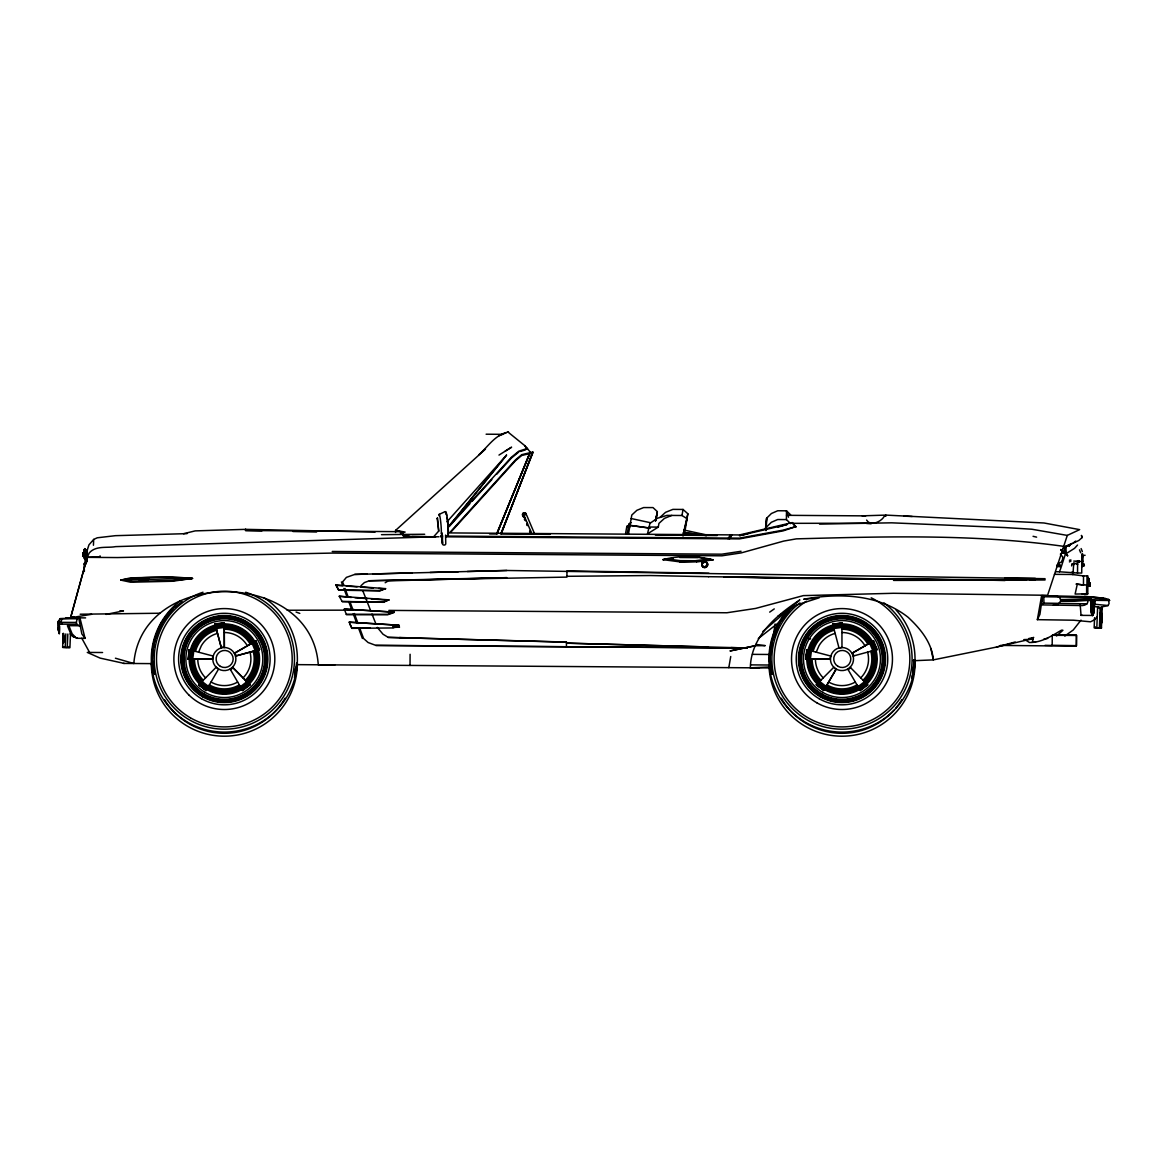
<?xml version="1.0" encoding="UTF-8"?>
<svg xmlns="http://www.w3.org/2000/svg" width="1168" height="1168" viewBox="0 0 1168 1168"><rect width="100%" height="100%" fill="white"/><g stroke="black" fill="none" stroke-linecap="round" stroke-linejoin="round"><path stroke-width="1.5" d="M58.4 628.691L58.4 626.121M58.575 623.084L58.561 625.654M1088.649 580.379C1088.97 589.358 1089.087 574.919 1089.058 581.284M1101.818 617.492L1101.701 618.909L1101.541 613.346L1101.395 623.201M1088.737 581.854L1088.693 578.35L1088.78 579.562M1101.147 622.544L1101.132 623.624M58.546 625.464L58.546 620.982L60.181 618.66L79.92 617.843L85.06 638.356L76.752 638.297M139.401 580.116L140.335 580.014M141.343 580.102L141.007 578.642M142.014 580.116A4.19 4.03 0.3 0 1 142.467 580.146L142.321 578.802M142.934 579.386L143.153 578.656L143.241 579.678M142.934 579.693L142.934 579.313M143.518 578.656L144.175 579.664M145.124 578.598L144.642 579.313M145.372 579.722L145.416 578.598M146.759 579.094L146.774 579.576M147.591 578.802L146.701 579.883M147.854 578.773L148.453 579.781M148.803 578.846L148.278 578.569M1100.577 619.566L1100.694 623.508L1101.132 620.588M62.941 640.4L63.13 639.173L62.868 642.969L63.13 636.37M63.641 639.305L63.101 641.159M62.853 643.042L63.276 639.115L63.16 641.217M63.51 633.655L63.32 636.56M84.315 552.522L84.417 551.34L85.6 551.296L85.556 558.64L84.373 558.625C83.673 540.945 86.301 553.793 83.191 553.165L82.913 554.785L83.892 554.931M1089.788 583.066L1089.759 584.73L1088.78 584.745L1088.751 583.007L1089.788 583.066L1089.773 586.263L1088.78 586.278L1088.591 579.051L1088.766 583.518L1088.985 579.051L1089.072 580.189M79.307 625.741L76.796 624.252L76.358 622.442L77.146 618.777L78.723 618.076L81.833 633.874L85.06 638.356M84.373 558.625L84.826 549.31L83.746 553.136L84.709 548.58L84.826 549.559M85.337 563.487L85.454 553.063L86.782 552.946M85.381 564.348L85.585 551.413M86.636 562.115L86.724 553.705L85.41 553.705L85.6 551.194M86.928 561.574L86.987 554.128M344.326 609.097L393.966 612.134L344.326 609.097L346.341 614.485L387.615 614.762L393.966 612.587M346.341 614.485L387.615 614.31L393.966 612.134M349.174 622.194L398.814 625.23L349.174 622.194L351.918 628.34L392.915 627.946L398.814 625.683M351.918 628.34L349.904 624.092M359.656 628.399L370.168 627.8M395.558 532.462L395.572 530.403L485.508 449.081M410.026 665.439L410.099 654.284M442.482 536.813L440.964 536.798L441.387 535.44M442.438 543.806L442.497 535.455L441.723 535.455M489.582 533.937L496.867 533.995L530.184 452.016L527.264 448.468L518.811 451.184L511.409 457.243L447.753 527.352M550.084 534.36L501.057 534.024L532.827 452.031L521.716 454.673L515.57 459.798L449.476 532.915L739.475 534.944L792.24 522.592L795.817 526.622L783.086 530.885L739.461 538.886L446.103 536.827M527.264 448.468L527.264 449.271L524.739 445.607L507.686 431.81M496.867 533.995L530.184 452.016M532.827 452.031L501.057 534.024M566.436 646.736L566.465 642.05L388.229 637.392L383.016 634.224L377.264 627.362M679.688 561.837L696.654 561.531L679.688 561.837L662.884 559.633C679.134 555.457 696.814 555.764 713.122 559.866L696.654 561.954M701.983 565.575C700.42 558.056 711.881 562.888 706.114 567.21C701.53 569.604 700.377 561.122 705.472 562.377L705.472 561.516M702.26 566.217L701.997 563.356M702.275 563.575L702.289 562.713M702.713 566.757L702.275 565.356M702.727 563.034L702.742 562.173M703.297 567.181L702.713 565.911M703.326 562.626L703.326 561.764M703.968 567.458L703.297 566.334M704.012 562.363L704.012 561.501M704.698 567.546L707.56 564.071M704.742 562.275L704.742 561.414M705.428 567.473L705.443 566.611M706.114 567.21L706.129 566.349M706.158 561.779L707.458 564.246M706.713 566.787L706.713 565.94M706.728 563.064L706.742 562.202M707.166 566.246L707.166 565.385M707.18 563.618L707.18 562.757M707.443 565.619L707.458 563.385M765.989 530.564L766.646 518.198L771.406 513.511L777.742 510.752L786.487 510.81L790.619 514.825M790.561 523.614L786.429 519.585L786.487 510.81L788.531 517.205M795.817 527.352L792.24 522.592M1000.363 645.422L1076.341 646.138L1076.414 635.027L1052.908 634.866M1052.251 635.29L1076.56 635.465L1076.487 645.641L1052.178 645.291M1052.193 644.794L1052.251 635.976M1081.86 553.939L1081.729 573.05L1077.538 573.021L1077.597 563.794L1077.597 564.567L1073.728 562.772M1077.29 562.801L1079.699 561.341L1073.742 561.078M1078.341 560.625L1077.582 562.801L1080.006 561.633L1079.451 560.874M1082.59 565.575L1082.678 553.939M1076.151 584.102L1083.466 585.022L1083.524 575.912L1072.239 574.481M1084.386 565.268L1081.772 566.86M1082.225 594.118L1086.605 593.811L1086.663 584.876L1087.831 584.876L1082.298 585.007M1086.955 584.876L1087.014 575.941M1083.466 585.022L1077.319 584.102L1075.115 594.059L1087.773 593.826L1087.904 575.941L1082.648 575.897M1100.928 617.025L1100.869 619.843M58.546 626.997L58.415 624.778M84.184 550.405L83.921 552.479L87.293 549.982L88.958 544.843L93.688 539.426L97.251 537.791L115.471 535.674L187.07 533.63M1075.991 561.604L1079.699 561.341M1100.928 619.259C1101.015 613.974 1100.533 630.735 1100.825 619.58M1101.395 618.821C1100.928 610.455 1100.855 629.975 1100.898 619.974M58.429 623.493L58.531 628.282M59.407 628.282L59.393 620.704L59.334 622.398M1100.971 618.033L1100.986 617.098M1101.979 614.499L1101.964 613.434L1101.701 621.142M58.444 623.96L58.517 621.551L58.546 622.559M58.517 629.391L58.531 627.639M59.524 626.486L59.32 633.012L59.48 628.676M63.612 640.896L63.656 637.932M1099.789 618.354L1099.833 617.478M1101.614 616.032L1101.395 622.15L1101.263 620.018M1101.439 615.492L1101.643 622.164L1101.891 615.259M1100.738 619.332L1101.03 613.317L1101.891 616.164M63.145 642.75L63.028 641.962M1091.175 600.483L1090.839 600.483A15.067 1.81 -89.6 0 0 1092.299 615.507A15.067 1.81 -89.6 0 0 1094.372 604.411L1094.591 600.498L1060.632 599.651L1059.23 596.921L1056.31 596.089L1041.622 595.651L1037.359 619.668L1073.494 620.208L1090.562 621.799L1094.679 619.712L1097.394 616.646M1101.088 615.332L1100.957 617.536M58.458 623.026L58.488 620.982L58.575 622.325L76.358 622.442M58.517 628.574L58.458 631.07L58.415 627.216M1094.358 604.411L1094.591 600.498L1094.504 604.411A15.228 1.913 -89.6 0 1 1092.095 614.879L1091.613 613.375L1092.08 614.894A15.228 1.825 -89.6 0 0 1094.358 604.411M1100.723 618.587C1100.65 629.114 1101.541 607.053 1100.971 615.916M1100.957 619.186L1101.03 618.149M63.087 637.699L62.984 639.407M1100.592 621.726L1100.723 620.033M1101.19 620.953L1101.643 622.164M1101.439 620.953L1101.497 621.566M1101.701 614.368L1101.658 617.288M63.087 642.035L63.174 640.254L62.999 641.203M1100.884 615.638L1100.154 612.835L1100.928 613.142L1100.621 618.31M1101.074 615.843L1101.117 613.404M1100.679 620.5L1100.855 621.42M1101.468 617.215L1101.468 616.091M58.502 629.318L58.458 630.048L58.415 629.041M1100.84 621.741L1100.898 618.222M1100.971 620.047L1101.205 618.033L1101.161 618.806M1100.417 628.063L1101.176 607.725L1097.599 607.594L1096.825 627.931L1098.854 628.004M1100.767 612.996L1100.066 623.084M1101.439 628.107L1102.198 607.769L1100.168 607.696L1099.409 628.019L1101.439 628.107L1094.153 627.829L1094.577 617.668M63.291 641.247L63.335 640.312M885.767 516.008L885.811 515.103L1044.017 522.987L1079.641 529.63L1067.289 535.411L1031.811 529.221L1004.509 527.542L891.637 522.826L819.542 524.082M1094.299 601.199L1094.226 604.148A73.642 67.583 -15.8 0 0 1094.124 605.623L1093.847 609.039M1101.555 617.054L1101.672 615.989M63.145 637.786L63.13 636.75M63.466 636.502L63.408 635.275M63.437 640.02L63.656 635.275M68.897 647.656L68.941 646.517M70.474 634.151L69.919 647.7L62.634 647.364L63.291 633.26M1095.175 627.873L1095.219 626.734M1101.614 619.901L1101.672 622.763M63.627 638.575L63.51 642.838L63.656 641.174M63.349 640.049L63.612 636.297M65.831 633.932L65.204 647.481L67.233 647.568L67.846 634.02M93.425 545.252L93.688 539.426M63.291 639.378L63.306 636.312M63.481 639.319L63.554 636.326M765.434 529.089L766.646 518.198L766.004 530.433M63.13 635.421L63.218 633.757M63.379 635.436L63.203 634.866M63.554 635.377L63.656 633.713M1100.125 621.288L1100.504 614.499L1099.818 621.113M63.422 641.159L63.174 642.4M63.393 641.845L63.291 642.911M146.701 579.956L146.599 578.773M1101.482 621.872L1101.38 623.405M91.542 614.31L70.576 617.784L87.191 557.355L86.928 551.092C79.059 552.566 93.236 547.894 84.403 551.427M145.241 579.722L145.445 578.773L144.657 578.992M1080.137 604.017L1081.042 615.375L1092.503 615.448M139.167 579.576L140.248 579.883L139.299 578.233M140.437 578.072L139.62 578.802M145.007 581.007L144.613 579.824M140.335 580.087L140.35 579.109M145.139 579.664L146.088 580.671M82.913 554.785L83.118 552.887C86.096 551.836 83.264 551.603 84.038 551.734M84.651 549.967L83.979 554.114L83.001 553.982L82.753 555.953L83.731 556.085M84.184 553.311L83.687 556.45L82.709 556.304L83.118 552.887M83.687 556.45L83.848 555.034L82.87 554.902M1092.591 602.148L1092.722 610.645M84.213 550.201L83.804 552.844L84.096 551.004M84.3 552.128L84.081 551.544M154.351 640.312L151.884 659.059L153.636 672.374M188.004 658.971L212.795 659.059L213.189 656.066A11.549 11.549 0 0 1 221.351 647.904L224.344 647.51A11.549 11.549 0 0 1 234.33 653.292L235.483 656.066A11.549 11.549 0 0 1 232.505 667.22L230.111 669.045A11.549 11.549 0 0 1 218.577 669.045L216.182 667.22A11.549 11.549 0 0 1 212.795 659.059L188.004 658.971L189.216 649.729L189.26 654.445M199.465 683.922A35.171 35.171 0 0 1 189.172 659.059L188.355 659.015L189.566 649.788M189.172 659.059L189.771 654.503M189.406 658.971L190.574 650.094M190.515 658.971L191.654 650.386M191.625 658.971L192.72 650.678L195.494 651.335A29.857 29.857 0 0 1 216.606 630.224L215.671 626.369L224.256 625.23M192.735 658.971L193.786 650.956M212.153 658.971L213.189 656.066L189.216 649.729M294.862 673.425L295.533 668.286M294.467 677.863L295.752 668.067M295.037 676.476L296.599 663.161M295.329 675.761L296.993 663.161M295.446 675.484L297.081 663.161M526.242 515.146C526.418 510.27 519.745 514.46 523.833 516.606M770.865 671.381C766.383 649.612 773.712 626.238 788.78 610.061M771.99 640.312L769.522 659.059L771.566 673.075M769.727 659.059L772.179 640.356L779.406 622.924L790.575 608.689M805.643 658.971L830.433 659.059L830.828 656.066A11.549 11.549 0 0 1 838.989 647.904L841.982 647.51A11.549 11.549 0 0 1 851.968 653.292L853.122 656.066A11.549 11.549 0 0 1 850.143 667.22L847.749 669.045A11.549 11.549 0 0 1 836.215 669.045L833.821 667.22A11.549 11.549 0 0 1 830.433 659.059L805.643 658.971L806.854 649.729L807.103 652.897M820.082 680.959A30.967 30.967 0 0 1 811.015 659.059L805.891 658.971L807.103 649.802L812.067 651.043A30.967 30.967 0 0 1 833.967 629.143M805.993 659.015L807.205 649.788M807.409 654.503L808.008 649.948A35.171 35.171 0 0 1 832.872 625.084M807.044 658.971L808.212 650.094M808.154 658.971L809.293 650.386M809.263 658.971L810.358 650.678M829.791 658.971L830.828 656.066L806.854 649.729M911.814 678.55L912.266 675.133M912.748 672.958L913.61 666.432M912.398 677.177L914.237 663.161M912.894 674.812L913.989 659.745M912.982 675.761L914.719 663.161L914.179 659.745M84.096 553.544L82.943 554.566M83.921 554.698L84.768 548.726M1108.622 599.213L1090.255 597.49L1043.769 596.731L1042.557 595.914L1039.914 614.412L1037.359 619.668M84.33 549.5L84.242 550.362M1053.375 605.053L1057.916 604.542L1060.617 601.213L1087.831 600.367C1088.693 604.747 1083.51 606.002 1080.123 605.52L1041.272 604.893L1042.557 595.914M772.909 638.356L775.114 624.004M82.709 556.304L83.191 553.165M655.934 520.621L657.38 511.642L652.985 507.584L643.626 507.569L636.881 510.299L631.8 515.03L628.413 534.302M84.198 552.887L84.534 550.814M684.273 535.309L687.85 513.759L683.061 509.452L672.899 509.379L665.556 512.329L660.037 517.336M1093.832 600.367L1093.511 611.565M83.833 552.668L84.403 549.617M84.242 552.712L84.811 549.661M728.803 667.658L730.73 656.518M759.258 667.877L750.338 667.804C750.893 636.867 776.005 615.536 799.861 599.914L762.952 631.406M625.595 533.469L626.836 526.388L630.18 524.242L628.983 524.228M627.143 534.01L629.085 523.731L631.304 522.68M1041.272 604.893L1043.958 603.126L1043.769 596.731M683.017 536.112L687.032 518.68L681.966 515.497L666.928 515.395L657.248 518.315L649.977 523.322L647.481 533.878L658.285 527.089L658.942 523.395L664.461 518.373L671.804 515.424M681.966 515.497L683.061 509.452M1060.719 549.675L1067.64 555.764L1065.523 552.99L1066.749 553.252L1074.531 548.347L1077.538 545.047M1093.204 610.484L1092.737 601.447M655.409 520.563L657.307 512.153M655.423 521.059L657.146 513.146M1071.596 565.896L1072.107 563.589L1072.545 564.421M683.032 535.046L687.85 513.759M143.445 578.832L143.722 580.116M1067.289 535.411L1047.594 595.286L893.447 593.286L803.307 595.622L755.579 608.44L726.905 612.762L388.842 610.397M1056.047 571.736L1059.449 571.78L1060.734 568.436L1065.669 553.267L1064.982 546.872L1078.794 540.521L1082.079 537.601L1081.48 535.513L1082.079 537.601M1093.35 600.323L1093.263 611.842A13.169 1.65 -89.6 0 1 1092.182 613.302L1091.116 604.951M1092.985 611.477C1091.365 611.725 1091.248 600.98 1093.073 600.367L1109.6 600.367L1101.731 597.943M145.387 579.591L145.168 578.715M501.057 533.28L532.827 452.848L521.716 455.491L515.57 460.601L450.687 532.301M145.796 580.657L144.876 580.905M171.141 610.061C156.03 626.296 148.628 649.817 153.344 671.658M154.161 640.254L161.418 622.734M154.731 640.4L161.929 623.026L172.937 608.689M496.882 533.25L530.184 452.834M771.8 640.254L779.056 622.734M779.567 623.026L772.369 640.4L769.916 659.059L771.858 673.761M198.589 652.153L201.334 645.773A26.557 26.557 0 0 1 217.467 633.406M816.228 652.153L818.972 645.773A26.557 26.557 0 0 1 835.105 633.406M1102.096 607.287L1100.913 607.185L1108.125 605.52L1109.089 603.418L1108.52 600.264M1094.416 602.381L1093.832 602.279M728.073 538.798L730.263 534.871M729.635 538.813L731.825 534.886M206.094 690.478L218.577 669.045L216.182 667.22L198.706 684.813L206.094 690.478L198.706 684.813M823.732 690.478L836.215 669.045L823.732 690.478L816.344 684.813L822.9 689.018M145.766 579.503L146.277 578.817M190.004 659.059A34.339 34.339 0 0 0 200.064 683.338L198.881 684.638L206.225 690.273L207.743 687.791A33.186 33.186 0 0 0 240.929 687.791M440.964 536.798L441.869 535.455M729.898 535.528L730.759 534.667L729.854 535.616M161.593 622.836L171.754 609.594M172.338 609.141C156.541 626.004 148.847 650.328 153.928 673.075M779.231 622.836L789.393 609.594M1081.013 620.12L1073.275 629.961L1064.778 636.064M449.811 525.585L506.518 455.14L447.008 521.789M448.614 526.534L506.518 455.14M433.649 536.754L438.511 531.309M448.965 526.753L469.784 503.846M472.222 501.16L491.816 479.61M496.707 474.223L511.409 458.06L518.811 451.987M857.458 685.879A30.967 30.967 0 0 1 826.491 685.879L823.863 690.273L816.52 684.638L819.294 681.732A32.076 32.076 0 0 1 809.906 659.059M769.683 612.12L774.267 608.908M62.546 618.675L60.999 621.011L61.889 624.15M816.344 684.813L833.821 667.22L835.806 669.571M478.646 454.936C488.063 446.731 495.276 434.379 508.518 431.985L507.919 431.985M766.588 526.972L771.347 522.286L777.684 519.526L786.429 519.585M360.854 585.854L364.372 582.584L369.395 580.744L566.918 577.109L566.962 570.889L708.918 573.24M1056.514 635.947L1062.924 630.282L1061.464 630.18C1051.507 635.991 1041.462 642.75 1029.417 642.502L1024.876 639.597M758.295 638.56L782.151 619.901M182.12 601.651L173.521 608.236A71.861 71.861 0 0 0 152.468 659.059M232.987 667.848L230.592 669.673L230.111 669.045L242.652 690.565L250.054 684.915L232.505 667.22L250.04 684.901L248.623 683.338A34.339 34.339 0 0 0 257.515 650.167M246.857 681.718L240.404 686.682A32.076 32.076 0 0 1 208.298 686.842M240.958 687.645L247.645 682.506M241.513 688.594L248.434 683.295M206.751 689.514A35.171 35.171 0 0 0 241.922 689.514L249.222 684.083A35.171 35.171 0 0 0 258.318 649.948M243.411 689.018L249.572 684.287M249.762 684.536L242.375 690.2L241.922 689.514M858.042 686.682L864.495 681.718M859.152 688.594L866.072 683.295M859.706 689.558L866.86 684.083A35.171 35.171 0 0 0 875.956 649.948L872.584 641.509A35.171 35.171 0 0 0 841.982 623.887M861.05 689.018L867.211 684.287L867.693 684.915L860.305 690.58L859.823 689.967M860.013 690.2L867.401 684.536M1073.509 542.74L1075.699 541.076M1062.88 548.829L1064.822 547.354L1063.698 546.347C975.338 533.951 885.359 536.477 796.372 538.857L783.728 541.076L741.198 552.902L721.912 555.807L332.369 553.077L117.472 557.559L87.191 557.355L70.591 617.682L73.92 616.602M1081.816 614.908L1081.042 615.375M523.746 516.417A1.898 1.883 -23 0 1 523.118 513.263L524.768 512.781A1.883 1.869 -23 0 1 526.184 515.015M498.984 455.082L511.613 447.169L505.189 451.125M385.177 582.744L388.243 580.89L506.766 577.664L369.395 580.744M777.713 616.383L796.883 604.922L819.177 597.797L803.745 599.228C839.237 592.848 878.599 594.016 908.12 617.303C920.296 628.603 932.006 642.663 933.305 659.876L996.421 647.087L1029.942 639.29L1033.724 637.465L1028.745 638.56M247.806 682.521A33.186 33.186 0 0 0 256.391 650.474L259.515 649.525L235.483 656.066L259.544 649.525L255.967 640.911L234.33 653.292L255.953 640.925L253.076 642.458A33.186 33.186 0 0 0 224.344 625.873M872.89 641.217L851.968 653.292L873.591 640.925L877.183 649.525L876.453 649.817L872.89 641.217L873.606 640.911L870.715 642.458A33.186 33.186 0 0 0 841.982 625.873M144.715 580.262L145.606 580.292M1069.406 561.91L1070.925 561.166M1072.093 543.397L1064.997 546.712L1070.268 545.164M439.212 514.343L445.081 511.642M499.335 435.693L506.313 432.686M342.166 601.549L383.425 601.973L388.827 599.87L383.425 602.294L342.166 601.549L339.231 596.249L388.827 599.87M398.814 625.23L392.93 627.479L399.544 627.128L392.74 626.705M335.946 584.993L338.662 589.825L379.921 590.555L385.528 588.614L379.921 590.891L338.662 590.147L335.946 584.993L385.528 588.614M520.505 451.447L525.571 449.826M777.684 527.235L787.013 524.52L739.475 535.689L747.856 533.791M885.753 516.008L884.132 516.49C881.154 521.848 870.335 526.593 866.627 520.096M400.463 533.382L405.106 532.053L395.572 530.403L402.814 532.331L402.785 535.251L409.939 536.346M755.316 645.729L730.234 650.912L755.316 645.729L765.215 645.641L756.003 644.444M809.059 633.465L807.949 633.655M810.548 638.911L808.621 639.246M795.817 526.622L783.1 530.141L739.461 538.141L446.103 536.097M996.421 647.087L1015.211 641.977M1082.605 564.582L1081.787 564.582L1083.831 564.056L1083.816 565.881L1081.772 566.378M183.522 533.732L195.187 530.885L245.63 529.352L375.103 532.039M148.044 579.839L148.059 578.832M105.967 614.412L123.472 610.893L119.866 610.864M1069.421 560.231L1070.939 559.954M741.067 551.281L721.78 554.187L332.238 551.471M142.189 578.744L142.335 579.766M215.014 623.931L221.351 647.904L215.014 623.931L224.256 622.719L224.344 647.51L224.256 622.719M215.058 624.281L224.3 623.07L224.344 623.887A35.171 35.171 0 0 1 254.799 641.466M216.649 624.384L221.263 623.77M215.379 625.289L224.256 624.121M215.963 627.435L224.256 626.34M216.241 628.501L224.256 627.45L224.344 629.202A29.857 29.857 0 0 1 250.2 644.123L253.982 642.064L257.325 650.109L253.179 651.335A29.857 29.857 0 0 1 245.455 680.17L249.222 684.083M221.263 647.262L224.256 646.868M1081.787 564.597L1084.327 564.261M832.74 624.588L841.982 623.376M871.722 641.889A34.339 34.339 0 0 0 841.982 624.719L841.894 622.967L832.726 624.179L833.397 626.997A33.186 33.186 0 0 0 809.92 650.474M832.696 624.281L841.938 623.07M834.288 624.384L838.901 623.77M833.018 625.289L841.894 624.121L841.982 629.202A29.857 29.857 0 0 1 867.839 644.123L871.62 642.064L874.963 650.109L870.817 651.335A29.857 29.857 0 0 1 863.094 680.17L865.284 682.506L858.597 687.645L856.903 684.915A29.857 29.857 0 0 1 827.046 684.915L826.097 686.39L819.688 681.47M841.894 625.23L833.31 626.369L834.259 630.224A29.857 29.857 0 0 0 813.132 651.335L811.424 650.956L810.373 658.971L812.125 659.059A29.857 29.857 0 0 0 820.87 680.17L818.914 682.243L825.542 687.339M833.602 627.435L841.894 626.34M833.879 628.501L841.894 627.45M709.735 558.888L695.164 560.742L680.141 560.64L665.264 558.684M662.884 559.633L665.775 559.268M670.125 558.713L673.323 558.319M1044.075 638.881L1047.667 638.443M1085.101 555.267L1081.86 555.618L1082.663 555.632M86.082 563.268L84.111 563.443L84.373 571.502M84.125 564.086L86.111 563.91M1028.512 639.261L1033.257 638.867L1032.381 641.568L1035.563 642.035M792.24 523.337L870.335 523.206M1087.831 600.367L1094.591 600.498M1023.752 639.655L1033.169 639.144M750.338 667.804L770.267 666.943M913.376 660.738L933.305 659.876L930.881 648.474M862.145 515.847L885.811 515.103M893.535 580.408L1045.01 579.985L1045.01 578.7L506.824 570.48L354.736 574.437M1081.787 565.181L1084.386 565.589M1087.598 600.148L1109.6 600.367L1108.563 600.381M435.795 536.769L115.69 546.624C106.872 548.245 95.834 545.31 89.206 552.99L87.191 557.355L100.127 556.786L100.039 555.837M367.321 574.087L354.765 574.422L346.4 577.386L342.589 581.941L343.859 585.256M372.709 573.955L412.158 572.919M430.101 572.466L458.382 571.721M467.361 571.488L506.839 570.466M126.159 579.97L120.786 580.102L130.597 582.219L172.441 581.255L192.574 578.423L172.718 576.861L130.451 577.868L120.786 580.102C144.409 575.868 168.732 577.634 192.574 578.423L178.208 578.759M160.074 613.229L80.183 614.222M1071.552 572.305L1072.487 572.291M1026.424 579.97L801.219 578.554L723.766 577.007L1005.225 580.394L708.553 576.7M1029.972 579.897L1035.271 579.795M1074.093 572.481L1073.085 572.495L1073.713 563.75L1074.137 564.567M381.483 534.667L402.799 534.462M403.296 534.462L424.67 534.258M566.933 576.306L650.415 575.532L708.553 576.7M287.182 610.251L353.057 610.149M1089.759 584.73L1089.715 582.832L1088.722 582.847L1088.78 586.278M1089.759 584.365L1088.766 584.38L1088.737 578.467L1088.78 584.029L1089.773 584.029L1088.795 584.964M1088.78 584.54L1089.773 584.54L1089.773 585.942L1088.78 585.942M1088.766 585.606L1089.759 585.591M1062.194 553.238L1065.669 553.267L1067.64 555.764M486.122 434.204L503.189 434.335M786.531 515.322L865.722 515.876M731.241 535.63L731.051 535.324M655.394 535.09L717.196 535.528M440.978 536.054L442.482 536.068M403.34 536.535L439.007 536.784M1081.845 555.939L1082.663 555.939M1081.845 556.318L1082.663 556.318M1081.845 556.464L1082.663 556.581M1081.845 557.589L1082.648 557.603M1081.845 557.793L1082.648 557.808M85.585 551.559L86.914 551.413M1081.831 558.684L1082.648 558.698M85.512 552.347L86.841 552.187M86.812 552.595L85.498 552.595L86.797 552.698M1081.831 559.53L1082.634 559.545M679.718 557.078L698.114 557.209L706.26 558.844M85.439 553.296L86.753 553.311M85.425 553.457L86.739 553.471M679.718 557.516L698.099 557.647M1081.816 561.136L1082.619 561.136M1081.816 561.618L1082.619 561.72M1081.816 561.896L1082.619 561.896M1081.802 563.107L1082.605 563.107L1081.802 563.239M1081.787 565.414L1082.59 565.429M1059.449 571.78L1077.538 573.021M1054.485 574.349L1073.115 574.481M1076.443 584.102L1077.319 584.102M1086.605 593.811L1087.773 593.826M1092.489 600.323L1091.584 602.235L1091.54 600.25M65.948 617.741L85.6 617.887M60.181 618.66L77.146 618.777M59.203 620.996L59.305 633.932L59.203 630.136M60.254 624.135L76.796 624.252M80.242 625.741L67.394 625.654L70.752 633.801L73.409 636.458L77.482 638.297M351.918 627.888L359.656 627.946L363.569 638.473L368.081 642.517L375.892 645.408L747.126 648.006L730.978 647.568M375.862 645.422L747.126 648.006L566.465 643.159L707.677 646.941M752.484 654.357L770.427 654.489M102.565 652.518L87.293 652.416L100.141 658.11L124.231 663.424M750.936 664.884L769.113 665.015M123.487 663.424L152.585 663.628M296.584 664.636L770.223 667.935M649.101 527.031L658.285 527.089M400.449 531.674L245.543 530.491L245.645 529.352L245.543 530.491L261.939 530.841M1004.962 578.131L1035.344 578.379M334.895 664.913L318.265 664.782C311.783 568.174 141.664 566.991 133.824 663.497L115.413 658.212M411.851 536.477L426.335 536.638M1041.622 595.651L1087.014 596.644L1105.381 598.352M1043.958 603.126L1087.116 603.827M1088.678 580.569L1088.561 578.978L1089.116 582.35L1089.058 581.022M1088.722 582.569L1088.576 579.27L1089.131 582.584M1089.058 581.562L1088.591 579.854M1089.072 580.7L1088.722 582.365M1088.737 582.058L1088.62 579.284L1089.072 581.489M1089.102 581.956L1088.649 581.445M1045.039 645.335L1052.178 645.466M292.92 531.498L316.601 532.009M747.111 648.006L729.971 647.89M388.229 637.392L566.465 642.152M399.587 637.48L417.385 638.137M1097.599 607.594L1098.606 607.637M1100.154 608.659L1102.139 608.747M1099.453 627.406L1101.439 627.479M62.678 646.751L64.663 646.824M62.634 647.364L64.663 647.452M903.842 516.139L912.193 516.49M188.252 658.971L194.487 659.059A29.857 29.857 0 0 0 203.232 680.17L199.699 683.82L206.794 689.266M1092.343 605.827L1093.584 605.885M866.554 523.468L871.138 523.79M1092.343 606.586L1093.584 606.674M335.946 585.314L342.75 585.81M346.268 586.073L357.087 586.862M360.693 587.124L373.322 588.044M378.739 588.438L385.542 588.935M351.364 597.461L339.231 596.249M354.97 597.724L367.599 598.644M371.205 598.907L388.827 600.191M1084.546 596.352L1102.913 598.06M1093.569 604.148L1108.125 605.52M1093.657 606.499L1099.103 607.01M1057.04 566.436L1060.077 566.743M649.525 528.126L628.691 525.191L650.372 528.082M683.338 532.535L706.479 535.557M703.983 566.597L704.713 566.699M684.696 532.637L706.377 535.528M82.797 555.691L83.775 555.837M709.691 559.355L713.122 559.866M189.464 649.802L193.362 650.751A32.076 32.076 0 0 1 216.036 628.077M631.187 518.534L650.474 522.738M683.791 529.995L708.334 535.338M1033.067 536.302L1036.615 537.149M1056.748 565.064L1061.318 566.173L1058.325 563.093L1061.099 562.363L1062.661 559.37L1062.676 556.829L1060.369 554.114M626.836 526.388L629.64 527.221L629.917 525.658L628.764 525.147M296.073 612.047L299.796 613.39M141.08 580.058L140.919 578.963M77.468 638.297L72.679 636.458L70.022 633.801M523.76 514.46L522.651 513.847L523.892 514.241M818.126 683.032L824.988 688.302M817.337 683.82L824.433 689.266M816.563 684.536L823.951 690.2M202.049 681.47L208.459 686.39M201.276 682.243L207.904 687.339M200.487 683.032L207.349 688.302L209.408 684.915A29.857 29.857 0 0 0 239.265 684.915L242.652 690.565L242.185 689.967M198.925 684.536L206.313 690.2M70.766 633.801L73.423 636.458M74.723 636.472L72.124 633.815L68.941 625.902M524.739 445.607L527.498 448.76M1065.508 553.004L1060.778 549.515L1065.669 553.267L1064.982 546.872M81.804 638.254L89.586 652.43M526.593 515.015L534.491 533.601M523.103 513.219L531.907 533.907M873.168 641.101L876.73 649.7M870.671 642.619L873.883 650.401M869.707 643.174L872.817 650.693M852.698 652.985L853.852 655.774L853.122 656.066L877.153 649.525L874.044 650.474A33.186 33.186 0 0 1 865.444 682.521M255.529 641.101L259.092 649.7M255.252 641.217L257.033 645.524M254.945 641.509L258.391 649.831M253.018 642.619L256.245 650.401M252.069 643.174L255.179 650.693M235.06 652.985L236.213 655.774M1081.115 548.566L1082.371 551.603M1079.48 549.851L1080.677 552.756M362.825 590.833L370.694 610.762M372.008 614.076L375.95 624.048M345.027 588.497L348.181 596.892M349.889 601.593L353.116 610.192M354.342 613.521L358.05 623.493M341.421 581.941L342.633 585.212M343.859 588.482L347.013 596.877M348.721 601.578L351.889 610.149M353.232 613.769L356.663 622.997M358.488 627.931L362.401 638.473M832.653 623.931L838.989 647.904L841.982 647.51L841.894 622.719M215.087 624.179L215.744 626.997A33.186 33.186 0 0 0 192.282 650.474M1091.642 613.594L1090.839 600.483M772.136 674.447L770.106 659.059A71.861 71.861 0 0 1 791.159 608.236M769.332 659.059L770.982 671.658M152.278 659.059L154.497 674.447M441.533 533.484L442.497 543.485L442.307 539.893M1091.277 610.922L1091.642 613.375L1091.102 604.498M1069.289 545.558L1069.362 546.39M1094.124 603.871C1091.89 592.103 1093.642 625.011 1094.124 603.871A13.198 1.591 -89.6 0 1 1093.686 609.9M1088.62 579.343L1088.664 580.189M441.942 532.725L442.132 536.302M224.256 622.967L224.344 628.092A30.967 30.967 0 0 1 251.164 643.568M1091.204 607.112L1091.043 600.483A13.198 1.591 -89.6 0 0 1091.744 611.974A13.198 1.591 -89.6 0 0 1093.336 611.988M1088.751 583.007L1088.78 584.745M1089.715 582.832L1089.773 586.263M445.592 535.09L445.753 543.835A1.664 1.285 0.4 0 1 442.482 544.142M59.13 622.573L59.145 624.384M914.938 659.701A73.029 73.029 0 0 1 845.428 736.117A73.029 73.029 0 0 1 769.026 666.621M901.871 699.647A70.124 70.124 0 0 1 896.046 707.823M893.856 710.348A70.124 70.124 0 0 1 781.246 698.23M297.373 663.161A73.029 73.029 0 0 1 224.344 736.19A73.029 73.029 0 0 1 151.3 663.161M285.065 698.23A70.124 70.124 0 0 1 164.454 699.647M896.002 609.915A73.029 73.029 0 0 1 892.805 711.516A73.029 73.029 0 0 1 791.159 711.516A73.029 73.029 0 0 1 787.947 609.915M884.001 602.922A70.124 70.124 0 0 1 893.87 706.231A70.124 70.124 0 0 1 790.094 706.231A70.124 70.124 0 0 1 799.963 602.922M877.416 601.199A67.846 67.846 0 0 1 893.578 703.121A67.846 67.846 0 0 1 790.386 703.121A67.846 67.846 0 0 1 806.548 601.199M871.197 597.826A67.846 67.846 0 0 1 875.898 600.308M867.634 652.182A26.557 26.557 0 0 1 860.758 677.834M855.268 682.054A26.557 26.557 0 0 1 828.696 682.054M823.192 677.834A26.557 26.557 0 0 1 815.41 659.059M841.982 632.501A26.557 26.557 0 0 1 864.977 645.773M875.153 650.167A34.339 34.339 0 0 1 866.262 683.338M859.152 688.799A34.339 34.339 0 0 1 824.812 688.799M817.702 683.338A34.339 34.339 0 0 1 807.643 659.059M808.811 650.167A34.339 34.339 0 0 1 833.091 625.887M858.568 687.791A33.186 33.186 0 0 1 825.382 687.791M818.505 682.521A33.186 33.186 0 0 1 808.796 659.059M872.963 650.751A32.076 32.076 0 0 1 864.656 681.732L867.678 684.901L850.143 667.22L850.625 667.848L848.231 669.673L847.749 669.045L860.29 690.565L858.013 686.842A32.076 32.076 0 0 1 825.937 686.842M811.001 650.751A32.076 32.076 0 0 1 833.675 628.077M841.982 626.982A32.076 32.076 0 0 1 869.766 643.013M871.897 651.043A30.967 30.967 0 0 1 863.882 680.959M841.982 628.092A30.967 30.967 0 0 1 868.802 643.568M859.56 689.514A35.171 35.171 0 0 1 824.389 689.514M817.104 683.922A35.171 35.171 0 0 1 806.811 659.059M263.807 597.607A73.029 73.029 0 0 1 280.67 705.545A73.029 73.029 0 0 1 171.492 709.458A73.029 73.029 0 0 1 180.573 600.586M245.674 592.249A70.124 70.124 0 0 1 281.138 700.187A70.124 70.124 0 0 1 167.535 700.187A70.124 70.124 0 0 1 203.013 592.249M249.996 652.182A26.557 26.557 0 0 1 243.119 677.834M237.615 682.054A26.557 26.557 0 0 1 211.058 682.054M205.553 677.834A26.557 26.557 0 0 1 197.772 659.059M224.344 632.501A26.557 26.557 0 0 1 247.339 645.773M241.513 688.799A34.339 34.339 0 0 1 207.174 688.799M191.172 650.167A34.339 34.339 0 0 1 215.452 625.887M224.344 624.719A34.339 34.339 0 0 1 254.084 641.889M200.867 682.521A33.186 33.186 0 0 1 191.158 659.059M255.325 650.751A32.076 32.076 0 0 1 247.017 681.732M201.655 681.732A32.076 32.076 0 0 1 192.267 659.059M224.344 626.982A32.076 32.076 0 0 1 252.127 643.013M254.259 651.043A30.967 30.967 0 0 1 246.244 680.959M239.82 685.879A30.967 30.967 0 0 1 208.853 685.879M202.444 680.959A30.967 30.967 0 0 1 193.377 659.059M194.428 651.043A30.967 30.967 0 0 1 216.328 629.143M190.369 649.948A35.171 35.171 0 0 1 215.233 625.084M438.92 515.687A9.753 0.803 84.6 0 1 440.511 520.271A9.753 0.803 84.6 0 1 441.227 533.426M445.519 512.007A12.133 1.007 84.6 0 1 447.724 521.979A12.133 1.007 84.6 0 1 448.016 535.718M445.621 513.774A10.643 0.876 84.6 0 1 446.658 515.38M447.008 517.38A10.643 0.876 84.6 0 1 447.957 534.17M1091.248 610.893A15.228 1.825 -89.6 0 1 1090.81 600.031M526.301 520.738A1.913 1.664 -23 0 1 525.074 517.862M523.863 517.322A1.913 1.854 -23 0 1 523.6 514.402M527.396 525.615A1.913 1.358 -23 0 1 527.425 523.381M530.827 532.272A1.913 0.964 -23 0 1 529.659 531.79A1.913 0.964 -23 0 1 530.476 530.564M1060.632 599.651L1060.617 601.213L1090.795 600.177L1091.219 598.644L1060.632 599.651M437.255 518.68L438.73 531.279L437.46 517.745L437.255 518.68M1065.742 546.755L1065.377 553.647L1065.742 546.755M191.129 578.613L172.192 580.671L132.831 581.328L123.589 579.751L191.129 578.613M86.87 551.807L85.556 551.792L86.87 551.953M1082.634 560.757L1081.816 560.757L1082.634 560.888M816.753 702.756A50.472 50.472 0 0 0 892.454 659.059A50.472 50.472 0 0 0 816.753 615.346A50.472 50.472 0 0 0 816.753 702.756M819.104 698.683A45.756 45.756 0 0 0 887.738 659.059A45.756 45.756 0 0 0 819.104 619.434A45.756 45.756 0 0 0 819.104 698.683M821.542 694.449A40.88 40.88 0 0 0 882.847 659.059A40.88 40.88 0 0 0 821.542 623.654A40.88 40.88 0 0 0 821.542 694.449M821.819 693.967A40.311 40.311 0 0 0 882.293 659.059A40.311 40.311 0 0 0 821.819 624.15A40.311 40.311 0 0 0 821.819 693.967M837.996 666.373A8.556 8.556 0 0 0 850.815 658.971A8.556 8.556 0 0 0 837.996 651.569A8.556 8.556 0 0 0 837.996 666.373M822.739 692.376A38.471 38.471 0 0 0 880.453 659.059A38.471 38.471 0 0 0 822.739 625.741A38.471 38.471 0 0 0 822.739 692.376M820.213 696.741A43.523 43.523 0 0 0 885.505 659.059A43.523 43.523 0 0 0 820.213 621.376A43.523 43.523 0 0 0 820.213 696.741M820.505 696.259A42.953 42.953 0 0 0 884.935 659.059A42.953 42.953 0 0 0 820.505 621.858A42.953 42.953 0 0 0 820.505 696.259M820.783 695.778A42.398 42.398 0 0 0 884.38 659.059A42.398 42.398 0 0 0 820.783 622.34A42.398 42.398 0 0 0 820.783 695.778M821.148 695.121A41.654 41.654 0 0 0 883.636 659.059A41.654 41.654 0 0 0 821.148 622.982A41.654 41.654 0 0 0 821.148 695.121M188.661 694.741A50.472 50.472 0 0 0 273.093 672.126A50.472 50.472 0 0 0 211.277 610.309A50.472 50.472 0 0 0 188.661 694.741M201.465 698.683A45.756 45.756 0 0 0 270.1 659.059A45.756 45.756 0 0 0 201.465 619.434A45.756 45.756 0 0 0 201.465 698.683M190.413 717.809A67.846 67.846 0 0 0 292.19 659.059A67.846 67.846 0 0 0 190.413 600.308A67.846 67.846 0 0 0 190.413 717.809M203.904 694.449A40.88 40.88 0 0 0 265.209 659.059A40.88 40.88 0 0 0 203.904 623.654A40.88 40.88 0 0 0 203.904 694.449M204.181 693.967A40.311 40.311 0 0 0 264.654 659.059A40.311 40.311 0 0 0 204.181 624.15A40.311 40.311 0 0 0 204.181 693.967M220.358 666.373A8.556 8.556 0 0 0 233.177 658.971A8.556 8.556 0 0 0 220.358 651.569A8.556 8.556 0 0 0 220.358 666.373M205.101 692.376A38.471 38.471 0 0 0 262.815 659.059A38.471 38.471 0 0 0 205.101 625.741A38.471 38.471 0 0 0 205.101 692.376M202.575 696.741A43.523 43.523 0 0 0 267.866 659.059A43.523 43.523 0 0 0 202.575 621.376A43.523 43.523 0 0 0 202.575 696.741M202.867 696.259A42.953 42.953 0 0 0 267.297 659.059A42.953 42.953 0 0 0 202.867 621.858A42.953 42.953 0 0 0 202.867 696.259M203.144 695.778A42.398 42.398 0 0 0 266.742 659.059A42.398 42.398 0 0 0 203.144 622.34A42.398 42.398 0 0 0 203.144 695.778M203.509 695.121A41.654 41.654 0 0 0 265.997 659.059A41.654 41.654 0 0 0 203.509 622.982A41.654 41.654 0 0 0 203.509 695.121"/></g></svg>
